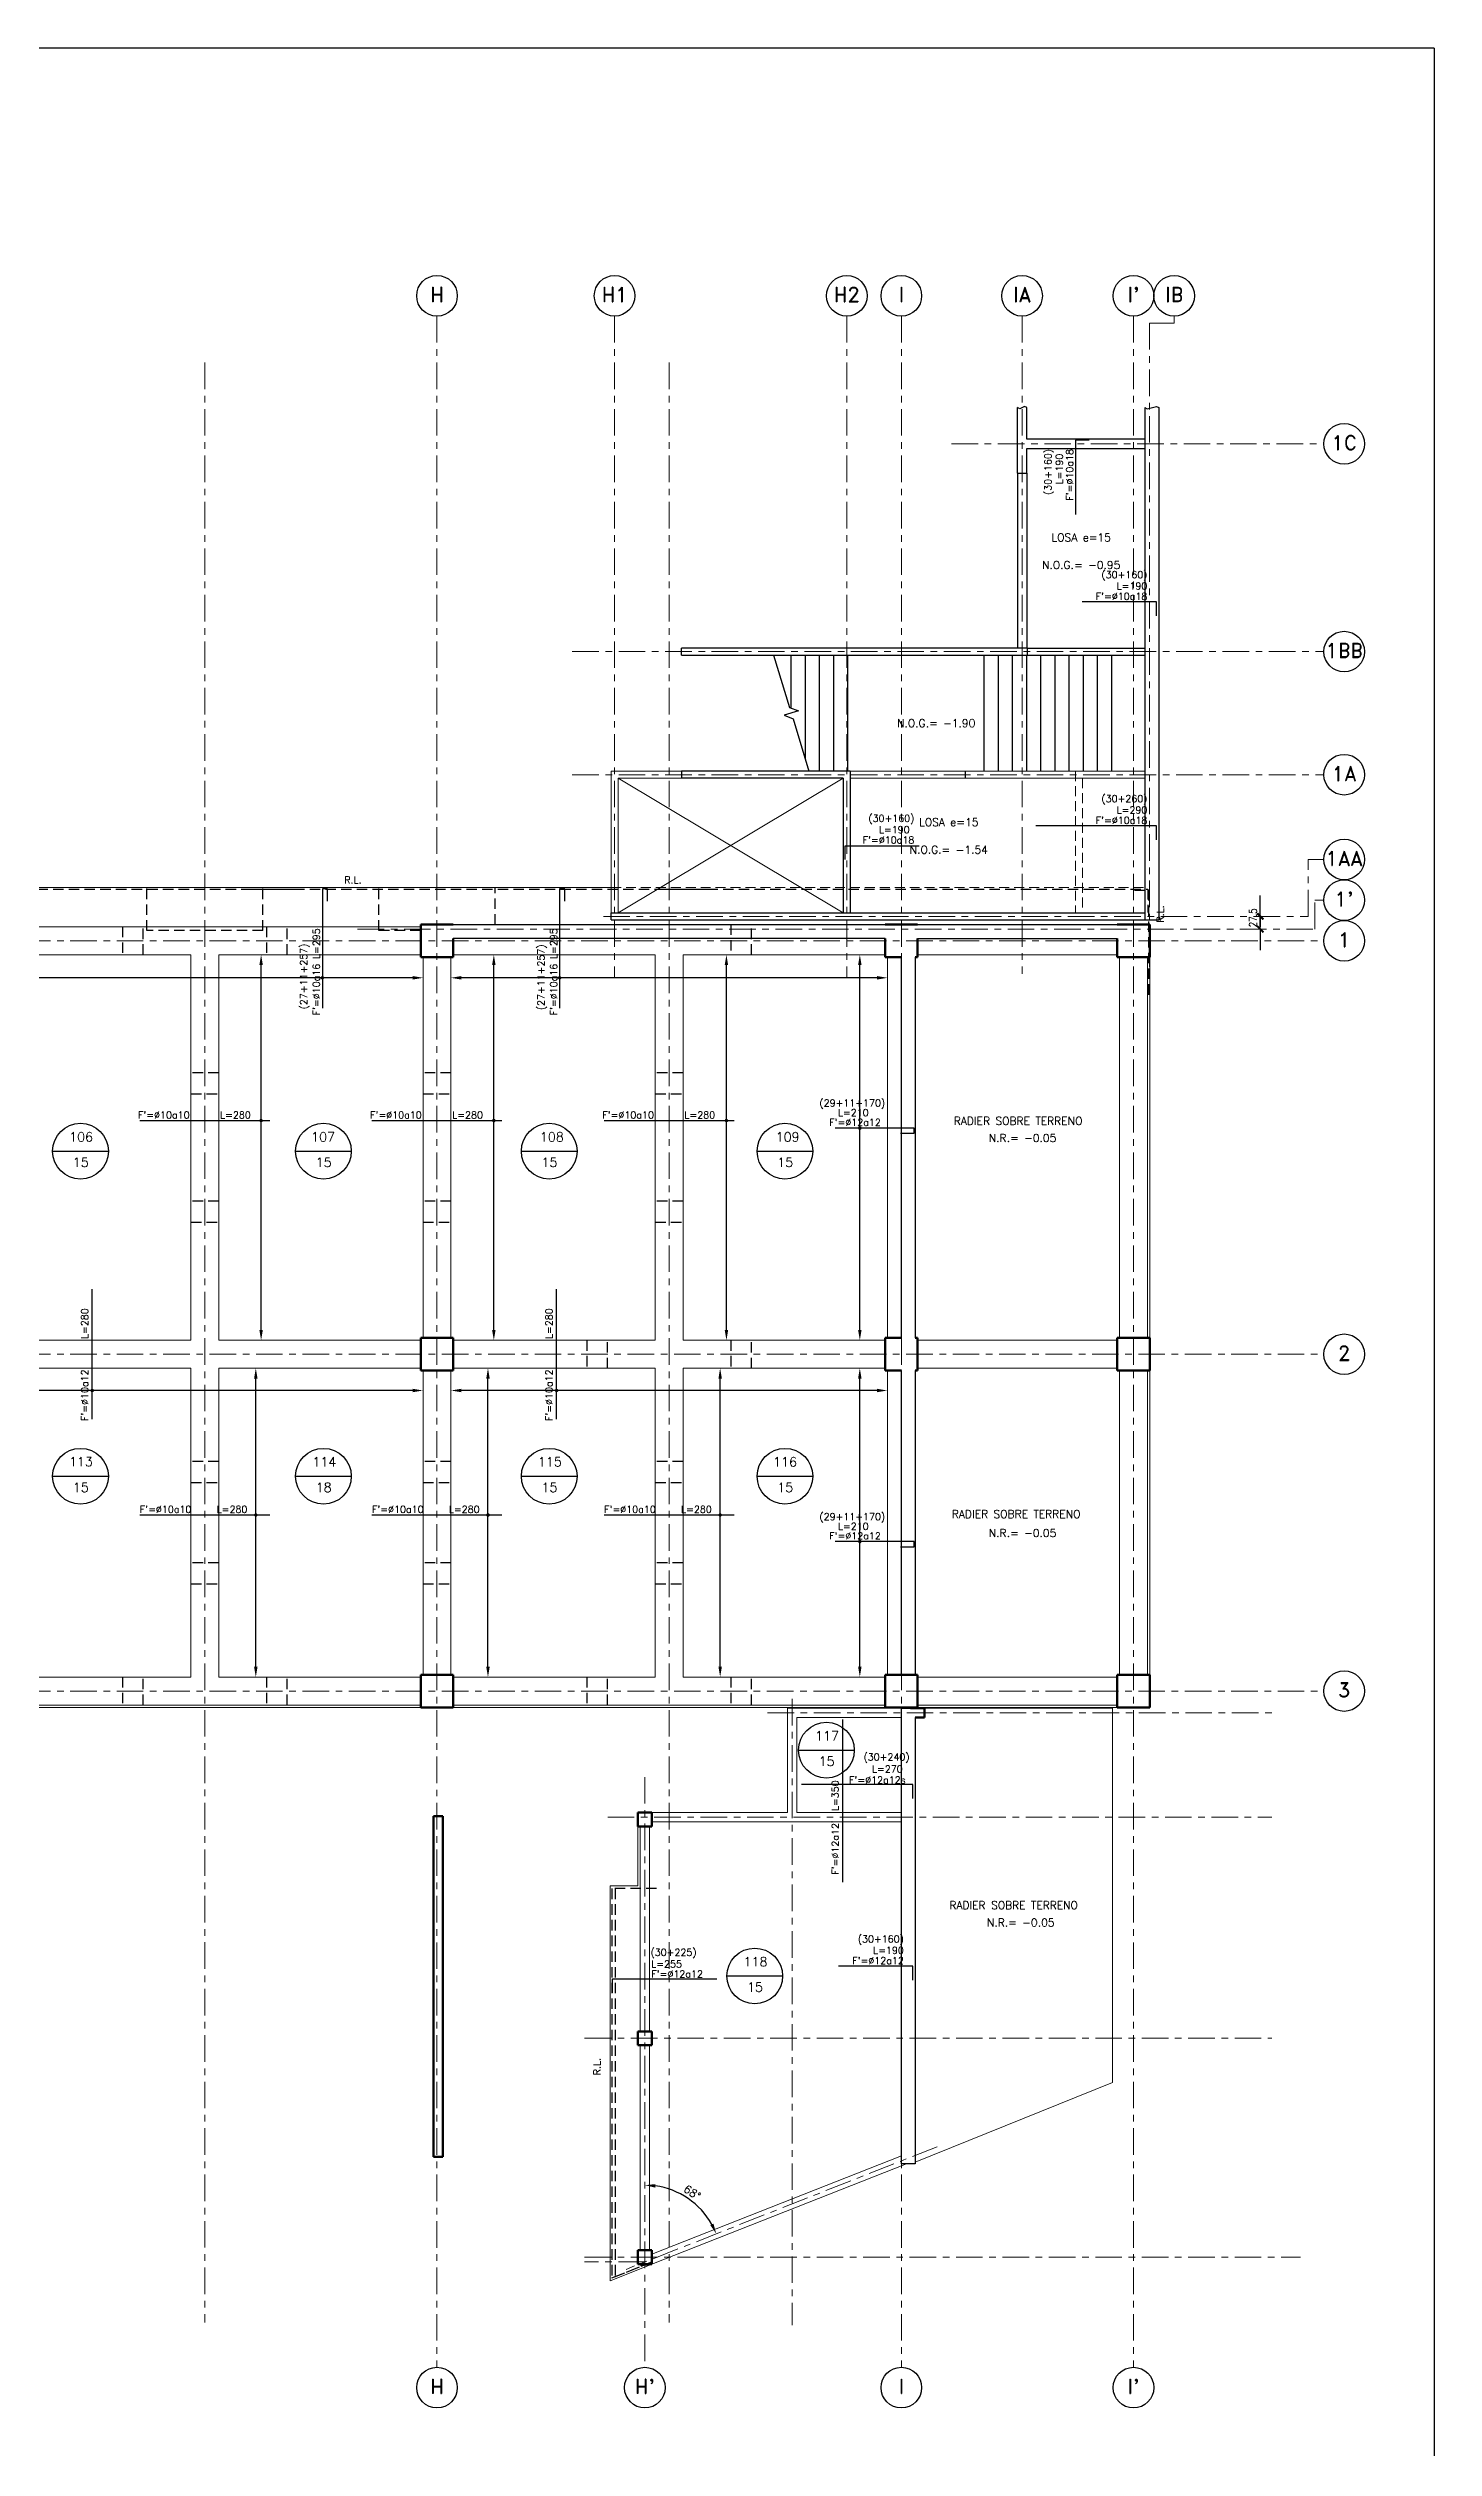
# Model space of a CAD drawing. Extents: x -4 to 6083, y -4 to 8618.
# Drawn here: x 3098 to 6083, y 3452 to 8618 of the extents above; entities that cross this region are included whole.
import ezdxf
from ezdxf.enums import TextEntityAlignment as Align
from ezdxf.xclip import XClip

# ---------------------------------------------------------------- set-up
doc = ezdxf.new("R2010")
doc.units = 0
doc.header["$LTSCALE"] = 45
doc.header["$MEASUREMENT"] = 0
doc.header["$XCLIPFRAME"] = 0
for name, pattern in [('2017_67-101$0$DASHED', [0.75, 0.5, -0.25]), ('2017_67-101$0$Grid Line', [2.2225, 1.27, -0.3175, 0.3175, -0.3175]), ('2017_67-101$0$RLE-PROYECCION', [0.71438, 0.47625, -0.23813]), ('DASHED', [0.75, 0.5, -0.25])]:
    doc.linetypes.add(name, pattern=pattern)
doc.layers.get('0').update_dxf_attribs({"linetype": 'CONTINUOUS'})
for name, color, linetype in [('2017_67-101$0$CONTORNOS', 3, 'CONTINUOUS'), ('2017_67-101$0$RLA-COTAS', 2, 'CONTINUOUS'), ('2017_67-101$0$RLA-SEGMENTOS1', 2, '2017_67-101$0$DASHED'), ('fe', 7, 'CONTINUOUS'), ('RLA-FE', 7, 'CONTINUOUS'), ('RLA-FORMATO', 7, 'CONTINUOUS'), ('RLA-LOSAS', 3, 'CONTINUOUS'), ('RLA-TEXTOS-SM', 3, 'CONTINUOUS')]:
    doc.layers.add(name, color=color, linetype=linetype)
for name, color, linetype, lineweight in [('2017_67-101$0$RLE-EJE', 3, 'CONTINUOUS', 25), ('2017_67-101$0$RLE-EJES', 1, '2017_67-101$0$Grid Line', 9), ('2017_67-101$0$RLE-LOSA', 3, 'CONTINUOUS', 15), ('2017_67-101$0$RLE-MURO', 3, 'CONTINUOUS', 25), ('2017_67-101$0$RLE-NIVELES', 3, 'CONTINUOUS', 9), ('2017_67-101$0$RLE-PILAR', 3, 'CONTINUOUS', 50), ('2017_67-101$0$RLE-PROYECCION', 2, '2017_67-101$0$RLE-PROYECCION', 15), ('2017_67-101$0$RLE-VANOS', 1, 'CONTINUOUS', 15), ('2017_67-101$0$RLE-VIGA', 3, 'CONTINUOUS', 15)]:
    doc.layers.add(name, color=color, linetype=linetype, lineweight=lineweight)
doc.styles.add('2017_67-101$0$ROMAND', font='romand', dxfattribs={"height": 31.5})
doc.styles.add('2017_67-101$0$ROMANS', font='ROMANS.shx', dxfattribs={"height": 16.875})
doc.styles.add('ROMAND', font='romand', dxfattribs={"height": 31.5})
doc.styles.add('ROMANS0', font='romans.shx')
doc.dimstyles.new('2017_67-101$0$ING-75', dxfattribs={"dimscale": 75, "dimtxt": 0.27, "dimasz": 0.3, "dimexe": 0, "dimexo": 0, "dimgap": 0.1, "dimtad": 1, "dimdec": 1, "dimzin": 12, "dimdsep": 46, "dimtxsty": '2017_67-101$0$ROMANS', "dimblk": '2017_67-101$0$TICK1', "dimblk1": '2017_67-101$0$TICK1', "dimblk2": '2017_67-101$0$TICK1', "dimcen": 0.09, "dimclrd": 2, "dimclre": 1, "dimclrt": 3, "dimadec": 0, "dimazin": 0, "dimtfac": 1, "dimtdec": 0, "dimtix": 1, "dimtmove": 2, "dimatfit": 3, "dimldrblk": '2017_67-101$0$TICK1', "dimfxl": 0, "dimfxlon": 1, "dimtolj": 1, "dimtzin": 0, "dimarcsym": 0})

# ---------------------------------------------------------------- blocks, each defined once
blk = doc.blocks.new('*D111')
at = {"layer": '2017_67-101$0$RLA-COTAS', "color": 2, "lineweight": -2, "transparency": 16777216}
blk.add_arc((4509, 714.2), 165.3, 29.306, 82.1954, dxfattribs=at)
at = {"layer": '2017_67-101$0$RLA-COTAS', "color": 2, "transparency": 16777216}
for points in [[(4531.2, 874.2), (4531.7, 881.7), (4509, 879.5)], [(4656.6, 796.7), (4649.8, 793.5), (4662.8, 774.8)]]:
    blk.add_solid(points, dxfattribs=at)
at = {"layer": '2017_67-101$0$RLA-COTAS', "color": 3, "transparency": 16777216, "insert": (4611, 864), "char_height": 16.88, "attachment_point": 5, "rotation": 325.7507, "style": '2017_67-101$0$ROMANS'}
blk.add_mtext('\\A1;68°', dxfattribs=at)
blk = doc.blocks.new('2017_67-101$0$TICK1')
at = {"color": 2}
for points in [[(0, 0), (-1, 0)], [(0, 0), (1, 0)]]:
    blk.add_lwpolyline(points, dxfattribs=at)
at = {"color": 2, "const_width": 0.2}
blk.add_lwpolyline([(-0.3, -0.3), (0.3, 0.3)], dxfattribs=at)
blk = doc.blocks.new('*D122')
at = {"layer": '2017_67-101$0$RLA-COTAS', "color": 2, "lineweight": -2, "transparency": 16777216}
for p, q in [((5834.4, 3633), (5834.4, 3655.5)), ((5834.4, 3583), (5834.4, 3610.5)), ((5834.4, 3560.5), (5834.4, 3538))]:
    blk.add_line(p, q, dxfattribs=at)
at = {"layer": '2017_67-101$0$RLA-COTAS', "color": 2, "lineweight": -2, "transparency": 16777216, "xscale": 22.5, "yscale": 22.5, "zscale": 22.5}
for p, rotation in [((5834.4, 3610.5), 270), ((5834.4, 3583), 90)]:
    blk.add_blockref('2017_67-101$0$TICK1', p, dxfattribs=dict(at, rotation=rotation))
at = {"layer": '2017_67-101$0$RLA-COTAS', "color": 3, "transparency": 16777216, "insert": (5818.5, 3607.4), "char_height": 16.875, "attachment_point": 5, "rotation": 90, "style": '2017_67-101$0$ROMANS'}
blk.add_mtext('\\A1;{\\W0.8;27.5}', dxfattribs=at)
blk = doc.blocks.new('2017_67-101')
at = {"layer": '2017_67-101$0$CONTORNOS'}
for p, q in [((5311.32, 4564.53), (5311.32, 4188.01)), ((5331.32, 4564.53), (5331.32, 4188.01)), ((5333.35, 4188.01), (5585.85, 4188.01)), ((4786.24, 4173.01), (4820.64, 4060.16)), ((4824.34, 4058.68), (4824.34, 4173.01)), ((4854.84, 3947.94), (4854.84, 4173.01)), ((4885.34, 3923.01), (4885.34, 4173.01)), ((4915.84, 3923.01), (4915.84, 4173.01)), ((4946.34, 3923.01), (4946.34, 4173.01)), ((5239.85, 3923.01), (5239.85, 4173.01)), ((5270.35, 3923.01), (5270.35, 4173.01)), ((5300.85, 3923.01), (5300.85, 4173.01)), ((5331.35, 3923.01), (5331.35, 4173.01)), ((5333.35, 4173.01), (5585.85, 4173.01)), ((5361.85, 3923.01), (5361.85, 4173.01)), ((5392.35, 3923.01), (5392.35, 4173.01)), ((5422.85, 3923.01), (5422.85, 4173.01)), ((5453.35, 3923.01), (5453.35, 4173.01)), ((5483.85, 3923.01), (5483.85, 4173.01)), ((5514.35, 3923.01), (5514.35, 4173.01)), ((4839.53, 4052.64), (4809.16, 4043.38)), ((4809.16, 4043.38), (4828.05, 4035.86)), ((4820.64, 4060.16), (4839.53, 4052.64)), ((4828.05, 4035.86), (4862.44, 3923.01)), ((5199.32, 3908.01), (5199.32, 3923.01))]:
    blk.add_line(p, q, dxfattribs=at)
at = {"layer": '2017_67-101$0$CONTORNOS', "color": 2}
for points in [[(5331.32, 4705.56), (5326.32, 4708.06), (5316.32, 4703.06), (5311.32, 4705.56)], [(5585.85, 4705.56), (5590.85, 4703.06), (5610.85, 4708.06), (5615.85, 4705.56)]]:
    blk.add_lwpolyline(points, dxfattribs=at)
at = {"layer": '2017_67-101$0$RLA-SEGMENTOS1'}
for p, q in [((3436.32, 3580.21), (3436.32, 3673.01)), ((3686.27, 3580.21), (3686.27, 3673.01)), ((3936.32, 3580.21), (3936.32, 3673.01)), ((4186.32, 3593.01), (4186.32, 3673.01)), ((3383.82, 3588.02), (3383.82, 3528.02)), ((3428.82, 3528.02), (3428.82, 3588.02)), ((3686.27, 3580.21), (3436.32, 3580.21)), ((3693.82, 3588.02), (3693.82, 3528.02)), ((3738.82, 3528.02), (3738.82, 3588.02)), ((4026.32, 3580.21), (3936.32, 3580.21)), ((4693.82, 3593.01), (4693.82, 3528.02)), ((4738.82, 3528.02), (4738.82, 3593.01)), ((3591.32, 3273.86), (3531.32, 3273.86)), ((4091.32, 3273.86), (4031.32, 3273.86)), ((4591.32, 3273.86), (4531.32, 3273.86)), ((3531.32, 3228.86), (3591.32, 3228.86)), ((4031.32, 3228.86), (4091.32, 3228.86)), ((4531.32, 3228.86), (4591.32, 3228.86)), ((3591.32, 2997.19), (3531.32, 2997.19)), ((4091.32, 2997.19), (4031.32, 2997.19)), ((4591.32, 2997.19), (4531.32, 2997.19)), ((3531.32, 2952.19), (3591.32, 2952.19)), ((4031.32, 2952.19), (4091.32, 2952.19)), ((4531.32, 2952.19), (4591.32, 2952.19)), ((4383.82, 2698.02), (4383.82, 2638.02)), ((4428.82, 2638.02), (4428.82, 2698.02)), ((4693.82, 2698.02), (4693.82, 2638.02)), ((4738.82, 2638.02), (4738.82, 2698.02)), ((3591.32, 2437.18), (3531.32, 2437.18)), ((4091.32, 2437.18), (4031.32, 2437.18)), ((4591.32, 2437.18), (4531.32, 2437.18)), ((3531.32, 2392.18), (3591.32, 2392.18)), ((4031.32, 2392.18), (4091.32, 2392.18)), ((4531.32, 2392.18), (4591.32, 2392.18)), ((3591.32, 2218.85), (3531.32, 2218.85)), ((3531.32, 2173.85), (3591.32, 2173.85)), ((4091.32, 2218.85), (4031.32, 2218.85)), ((4031.32, 2173.85), (4091.32, 2173.85)), ((4591.32, 2218.85), (4531.32, 2218.85)), ((4531.32, 2173.85), (4591.32, 2173.85)), ((3383.82, 1973.02), (3383.82, 1913.02)), ((3428.82, 1913.02), (3428.82, 1973.02)), ((3693.82, 1973.02), (3693.82, 1913.02)), ((3738.82, 1913.02), (3738.82, 1973.02)), ((4383.82, 1973.02), (4383.82, 1913.02)), ((4428.82, 1913.02), (4428.82, 1973.02)), ((4693.82, 1973.02), (4693.82, 1913.02)), ((4738.82, 1913.02), (4738.82, 1973.02))]:
    blk.add_line(p, q, dxfattribs=at)
at = {"layer": '2017_67-101$0$RLE-EJE'}
for centre in [(4061.32, 4946.35), (4443.82, 4946.35), (4943.82, 4946.35), (5061.32, 4946.35), (5321.32, 4946.35), (5561.32, 4946.35), (5648.82, 4946.35), (6015.09, 4627.72), (6015.09, 4180.51), (6015.09, 3915.51), (6015.09, 3733.02), (6015.09, 3645.52), (6015.09, 3558.02), (6015.09, 2668.02), (6015.09, 1943.01), (4061.32, 443.69), (4509.03, 443.69), (5061.32, 443.69), (5561.32, 443.69)]:
    blk.add_circle(centre, 43.75, dxfattribs=at)
at = {"layer": '2017_67-101$0$RLE-EJES'}
for p, q in [((4061.32, 4902.6), (4061.32, 487.44)), ((4443.82, 4902.6), (4443.82, 3477.26)), ((4943.82, 4902.6), (4943.82, 3477.26)), ((5061.32, 4902.6), (5061.32, 487.44)), ((5321.32, 4902.6), (5321.32, 3486.6)), ((5561.32, 4902.6), (5561.32, 487.44)), ((5595.85, 4887.6), (5595.85, 3486.6)), ((5648.82, 4887.6), (5595.85, 4887.6)), ((5648.82, 4902.6), (5648.82, 4887.6)), ((3561.32, 4802.62), (3561.32, 583.7)), ((4561.32, 4802.62), (4561.32, 583.7)), ((5169.3, 4627.72), (5971.34, 4627.72)), ((4352.78, 4180.51), (5971.34, 4180.51)), ((4352.78, 3915.51), (5971.34, 3915.51)), ((5937.1, 3733.02), (5971.34, 3733.02)), ((5937.1, 3610.51), (5937.1, 3733.02)), ((5952.1, 3583.01), (5952.1, 3645.52)), ((5952.1, 3645.52), (5971.34, 3645.52)), ((3890.38, 3583.01), (5952.1, 3583.01)), ((4419.71, 3610.51), (5937.1, 3610.51)), ((571.32, 3558.02), (5971.34, 3558.02)), ((571.32, 2668.02), (5971.34, 2668.02)), ((571.32, 1943.01), (5971.34, 1943.01)), ((4826.32, 1926.37), (4826.32, 578.05)), ((4773.03, 1896.01), (5859.03, 1896.01)), ((4509.03, 1758.05), (4509.03, 487.44)), ((4429.03, 1671.78), (5859.03, 1671.78)), ((4379.03, 1195.56), (5859.03, 1195.56)), ((5138.31, 962.09), (4468.42, 698.19)), ((4379.03, 724.35), (5921.03, 724.35)), ((4509.03, 714.19), (4379.03, 714.19))]:
    blk.add_line(p, q, dxfattribs=at)
at = {"layer": '2017_67-101$0$RLE-LOSA'}
for p, q in [((1026.32, 3673.01), (4436.32, 3673.01)), ((5596.32, 3523.01), (5596.32, 2703.01)), ((5596.32, 2633.01), (5596.32, 1978.01)), ((4026.32, 1908.01), (3096.32, 1908.01)), ((5026.32, 1908.01), (4096.32, 1908.01)), ((5526.32, 1908.01), (5096.32, 1908.01)), ((5111.32, 1906.01), (5516.34, 1906.01)), ((5516.34, 1906.01), (5516.34, 1100.26)), ((4494.03, 1523.77), (4494.03, 1651.78)), ((4434.03, 673.9), (4434.03, 1523.77)), ((4434.03, 1523.77), (4494.03, 1523.77)), ((5516.34, 1100.26), (5091.32, 928.89)), ((4519.03, 707.38), (4434.03, 673.9))]:
    blk.add_line(p, q, dxfattribs=at)
at = {"layer": '2017_67-101$0$RLE-MURO'}
for p, q in [((5311.32, 4564.53), (5311.32, 4705.56)), ((5331.32, 4637.72), (5331.32, 4705.56)), ((5585.85, 4705.56), (5585.85, 3603.01)), ((5615.85, 4705.56), (5615.85, 3603.01)), ((5585.85, 4637.72), (5331.32, 4637.72)), ((5331.32, 4564.53), (5331.32, 4617.72)), ((5331.32, 4617.72), (5585.85, 4617.72)), ((5311.32, 4564.53), (5331.32, 4564.53)), ((5333.35, 4188.01), (4587.95, 4188.01)), ((4587.95, 4173.01), (4587.95, 4188.01)), ((5333.35, 4173.01), (5333.35, 4188.01)), ((4587.95, 4173.01), (5333.35, 4173.01)), ((4951.32, 3923.01), (4587.95, 3923.01)), ((4587.95, 3923.01), (4587.95, 3908.01)), ((4936.32, 3908.01), (4587.95, 3908.01)), ((4936.32, 3908.01), (4936.32, 3618.01)), ((4951.32, 3923.01), (4951.32, 3618.01)), ((4436.32, 3603.01), (4436.32, 3618.01)), ((4436.32, 3618.01), (5585.85, 3618.01)), ((4096.32, 3593.01), (5026.32, 3593.01)), ((4436.32, 3603.01), (5615.85, 3603.01)), ((5096.32, 3593.01), (5526.32, 3593.01)), ((5026.32, 3563.01), (4096.32, 3563.01)), ((5061.32, 2703.01), (5061.32, 3523.01)), ((5091.32, 3523.01), (5091.32, 2703.01)), ((5096.32, 3563.01), (5526.32, 3563.01)), ((5061.32, 1978.02), (5061.32, 2633.01)), ((5091.32, 2633.01), (5091.32, 1978.02)), ((5091.32, 1978.02), (5061.32, 1978.02)), ((5061.32, 925.44), (5061.32, 1906.01)), ((5061.32, 1906.01), (5081.32, 1906.01)), ((5091.32, 1886.01), (5091.32, 925.44)), ((5091.32, 925.44), (5061.32, 925.44))]:
    blk.add_line(p, q, dxfattribs=at)
at = {"layer": '2017_67-101$0$RLE-PILAR'}
for p, q in [((4026.32, 3593.01), (4096.32, 3593.01)), ((4026.32, 3523.01), (4026.32, 3593.01)), ((5026.32, 3593.01), (5096.32, 3593.01)), ((5526.32, 3593.01), (5596.32, 3593.01)), ((5596.32, 3593.01), (5596.32, 3523.01)), ((4096.32, 3523.01), (4026.32, 3523.01)), ((4096.32, 3563.01), (4096.32, 3523.01)), ((5026.32, 3523.01), (5026.32, 3563.01)), ((5061.32, 3523.01), (5026.32, 3523.01)), ((5096.32, 3523.01), (5091.32, 3523.01)), ((5096.32, 3563.01), (5096.32, 3523.01)), ((5526.32, 3523.01), (5526.32, 3563.01)), ((5596.32, 3523.01), (5526.32, 3523.01)), ((4026.32, 2703.02), (4096.32, 2703.02)), ((4026.32, 2633.02), (4026.32, 2703.02)), ((4096.32, 2703.02), (4096.32, 2633.02)), ((5026.32, 2703.01), (5061.32, 2703.01)), ((5026.32, 2633.01), (5026.32, 2703.01)), ((5091.32, 2703.01), (5096.32, 2703.01)), ((5096.32, 2703.01), (5096.32, 2633.01)), ((5526.32, 2703.01), (5596.32, 2703.01)), ((5526.32, 2633.01), (5526.32, 2703.01)), ((5596.32, 2703.01), (5596.32, 2633.01)), ((4096.32, 2633.02), (4026.32, 2633.02)), ((5061.32, 2633.01), (5026.32, 2633.01)), ((5096.32, 2633.01), (5091.32, 2633.01)), ((5596.32, 2633.01), (5526.32, 2633.01)), ((4026.32, 1978.01), (4096.32, 1978.01)), ((4026.32, 1908.01), (4026.32, 1978.01)), ((4096.32, 1978.01), (4096.32, 1908.01)), ((5026.32, 1978.01), (5096.32, 1978.01)), ((5026.32, 1908.01), (5026.32, 1978.01)), ((5096.32, 1978.01), (5096.32, 1908.01)), ((5526.32, 1978.01), (5596.32, 1978.01)), ((5526.32, 1908.01), (5526.32, 1978.01)), ((5596.32, 1978.01), (5596.32, 1908.01)), ((4096.32, 1908.01), (4026.32, 1908.01)), ((5096.32, 1908.01), (5026.32, 1908.01)), ((5081.32, 1906.01), (5111.32, 1906.01)), ((5111.32, 1886.01), (5091.32, 1886.01)), ((5111.32, 1906.01), (5111.32, 1886.01)), ((5596.32, 1908.01), (5526.32, 1908.01)), ((4054.03, 940.46), (4054.03, 1673.76)), ((4054.03, 1673.76), (4074.03, 1673.76)), ((4074.03, 1673.76), (4074.03, 940.46)), ((4494.03, 1681.78), (4524.03, 1681.78)), ((4494.03, 1651.78), (4494.03, 1681.78)), ((4524.03, 1681.78), (4524.03, 1651.78)), ((4524.03, 1651.78), (4494.03, 1651.78)), ((4494.03, 1180.56), (4494.03, 1210.56)), ((4494.03, 1210.56), (4524.03, 1210.56)), ((4524.03, 1210.56), (4524.03, 1180.56)), ((4524.03, 1180.56), (4494.03, 1180.56)), ((4054.03, 940.46), (4074.03, 940.46)), ((4494.03, 739.35), (4524.03, 739.35)), ((4494.03, 709.35), (4494.03, 739.35)), ((4524.03, 739.35), (4524.03, 709.35)), ((4524.03, 709.35), (4494.03, 709.35))]:
    blk.add_line(p, q, dxfattribs=at)
at = {"layer": '2017_67-101$0$RLE-PROYECCION'}
for p, q in [((5436.32, 3923.01), (5436.32, 3618.01)), ((5451.32, 3908.01), (5451.32, 3618.01)), ((4436.32, 3673.01), (5585.85, 3673.01))]:
    blk.add_line(p, q, dxfattribs=at)
at = {"layer": '2017_67-101$0$RLE-VANOS'}
for p, q in [((4451.32, 3908.01), (4936.32, 3618.01)), ((4451.32, 3618.01), (4936.32, 3908.01))]:
    blk.add_line(p, q, dxfattribs=at)
at = {"layer": '2017_67-101$0$RLE-VIGA'}
for p, q in [((4436.32, 3618.01), (4436.32, 3923.01)), ((4587.95, 3923.01), (4436.32, 3923.01)), ((4451.32, 3618.01), (4451.32, 3908.01)), ((4587.95, 3908.01), (4451.32, 3908.01)), ((5585.85, 3923.01), (4951.32, 3923.01)), ((5585.85, 3908.01), (4951.32, 3908.01)), ((3096.32, 3588.02), (4026.32, 3588.02)), ((3096.32, 3528.02), (3531.32, 3528.02)), ((3531.32, 3528.02), (3531.32, 2698.02)), ((3591.32, 3528.02), (4026.32, 3528.02)), ((3591.32, 3528.02), (3591.32, 2698.02)), ((4031.32, 3523.01), (4031.32, 2703.02)), ((4091.32, 3523.01), (4091.32, 2703.02)), ((4096.32, 3528.02), (4531.32, 3528.02)), ((4531.32, 3528.02), (4531.32, 2698.02)), ((4591.32, 3528.02), (5026.32, 3528.02)), ((4591.32, 3528.02), (4591.32, 2698.02)), ((5031.32, 3523.01), (5031.32, 2703.02)), ((5091.32, 3523.01), (5091.32, 2703.02)), ((5096.32, 3528.02), (5526.32, 3528.02)), ((5531.32, 3523.01), (5531.32, 2703.01)), ((5591.32, 3523.01), (5591.32, 2703.01)), ((3096.32, 2698.02), (3531.32, 2698.02)), ((3591.32, 2698.02), (4026.32, 2698.02)), ((4096.32, 2698.02), (4531.32, 2698.02)), ((4591.32, 2698.02), (5026.32, 2698.02)), ((5061.32, 2703.02), (5031.32, 2703.02)), ((5096.32, 2698.02), (5526.32, 2698.02)), ((3096.32, 2638.02), (3531.32, 2638.02)), ((3531.32, 2638.02), (3531.32, 1973.02)), ((3591.32, 2638.02), (4026.32, 2638.02)), ((3591.32, 2638.02), (3591.32, 1973.02)), ((4096.32, 2638.02), (4531.32, 2638.02)), ((4531.32, 2638.02), (4531.32, 1973.02)), ((4591.32, 2638.02), (5026.32, 2638.02)), ((4591.32, 2638.02), (4591.32, 1973.02)), ((5096.32, 2638.02), (5526.32, 2638.02)), ((4031.32, 2633.02), (4031.32, 1978.01)), ((4091.32, 2633.02), (4091.32, 1978.01)), ((5031.32, 2633.01), (5031.32, 1978.01)), ((5091.32, 2633.01), (5091.32, 1978.01)), ((5531.32, 2633.01), (5531.32, 1978.01)), ((5591.32, 2633.01), (5591.32, 1978.01)), ((3096.32, 1973.02), (3531.32, 1973.02)), ((3591.32, 1973.02), (4026.32, 1973.02)), ((4096.32, 1973.02), (4531.32, 1973.02)), ((4591.32, 1973.02), (5026.32, 1973.02)), ((5096.32, 1973.02), (5526.32, 1973.02)), ((3096.32, 1913.02), (4026.32, 1913.02)), ((4096.32, 1913.02), (5026.32, 1913.02)), ((5096.32, 1913.02), (5526.32, 1913.02)), ((5061.32, 1906.01), (4816.32, 1906.01)), ((4816.32, 1681.78), (4816.32, 1906.01)), ((5061.32, 1886.01), (4836.32, 1886.01)), ((4836.32, 1681.78), (4836.32, 1886.01)), ((4816.32, 1681.78), (4524.03, 1681.78)), ((5061.32, 1661.78), (4524.03, 1661.78)), ((5061.32, 1681.78), (4836.32, 1681.78)), ((4499.03, 1651.78), (4499.03, 1210.56)), ((4519.03, 1651.78), (4519.03, 1210.56)), ((4499.03, 1180.56), (4499.03, 739.35)), ((4519.03, 1180.56), (4519.03, 739.35)), ((5061.32, 942.51), (4524.03, 730.85)), ((4524.03, 709.35), (5072.56, 925.44)), ((4499.03, 709.35), (4499.03, 707.38)), ((4519.03, 707.38), (4499.03, 707.38)), ((4524.03, 709.35), (4519.03, 707.38))]:
    blk.add_line(p, q, dxfattribs=at)
at = {"layer": '2017_67-101$0$RLE-EJE', "color": 5, "char_height": 31.25, "width": 1, "attachment_point": 2, "line_spacing_factor": 0.941778, "style": '2017_67-101$0$ROMAND'}
for s, insert in [('H', (4061.33, 4964.67)), ('H1', (4443.83, 4964.67)), ('H2', (4943.83, 4964.67)), ('I', (5061.33, 4964.67)), ('IA', (5321.33, 4964.67)), ("I'", (5561.33, 4964.67)), ('IB', (5648.83, 4964.67)), ('1C', (6014.9, 4645.85)), ('1BB', (6014.9, 4198.64)), ('1A', (6014.9, 3933.64)), ('1AA', (6014.9, 3751.15)), ("1'", (6014.9, 3663.65)), ('1', (6014.9, 3576.15)), ('2', (6014.9, 2686.15)), ('3', (6014.9, 1961.14)), ('H', (4061.33, 462.01)), ("H'", (4509.04, 462.01)), ('I', (5061.33, 462.01)), ("I'", (5561.33, 462.01))]:
    blk.add_mtext(s, dxfattribs=dict(at, insert=insert))
at = {"layer": '2017_67-101$0$RLE-NIVELES', "char_height": 16.875, "attachment_point": 5, "line_spacing_factor": 0.941778, "style": '2017_67-101$0$ROMANS'}
for s, insert, width in [('LOSA e=15', (5448.73, 4426.14), 160.6895), ('N.O.G.= -0.95', (5448.73, 4366.77), 160.6895), ('N.O.G.= -1.90', (5136.48, 4026.35), 160.6895), ('LOSA e=15', (5163.46, 3813.27), 160.6895), ('N.O.G.= -1.54', (5163.46, 3753.9), 160.6895), ('RADIER SOBRE TERRENO', (5312.76, 3170.35), 389.691), ('N.R.= -0.05', (5322.48, 3133.64), 160.6895), ('RADIER SOBRE TERRENO', (5308.6, 2323.9), 389.691), ('N.R.= -0.05', (5322.48, 2283.09), 160.6895), ('RADIER SOBRE TERRENO', (5303.26, 1482.12), 389.691), ('N.R.= -0.05', (5318.41, 1444.74), 160.6895)]:
    blk.add_mtext(s, dxfattribs=dict(at, insert=insert, width=width))
at = {"layer": '2017_67-101$0$RLA-COTAS'}
dim = blk.add_linear_dim(base=(5834.43, 3610.51), p1=(5841.93, 3583.01), p2=(5841.93, 3610.51), angle=270, text='{\\W0.8;<>}', dimstyle='2017_67-101$0$ING-75', dxfattribs=at)
dim.commit()
dim.dimension.update_dxf_attribs({"geometry": '*D122', "text_midpoint": (5818.5, 3607.38), "dimtype": 128})
dim = blk.add_angular_dim_3p(base=(4627.27, 829.71), center=(4509.03, 714.19), p1=(4662.83, 774.78), p2=(4509.03, 879.5), dimstyle='2017_67-101$0$ING-75', override={"dimexe": 0, "dimsah": 1, "dimfxl": 0}, dxfattribs=at)
dim.commit()
dim.dimension.update_dxf_attribs({"geometry": '*D111', "text_midpoint": (4611.03, 864.01)})

msp = doc.modelspace()

# ---------------------------------------------------------------- linework, layer by layer
at = {"layer": 'fe', "color": 4, "linetype": 'DASHED'}
for points in [[(2636.33, 6806.8), (3636.33, 6806.8)], [(3526.33, 6806.8), (4526.33, 6806.8)], [(4416.33, 6806.8), (5466.33, 6806.8), (5466.33, 6756.8)], [(5437.81, 6804.8), (5467.81, 6804.8), (5467.81, 6574.8)], [(4408.04, 4655.56), (4312.04, 4655.57), (4312.04, 3817.57), (4402.27, 3853.76)], [(4408.04, 4655.56), (4319.04, 4655.57), (4319.04, 3820.32), (4399.7, 3852.75)]]:
    msp.add_lwpolyline(points, dxfattribs=at)
at = {"layer": 'fe', "color": 1}
for points in [[(3882.83, 6616.1), (2987.83, 6616.1)], [(3556.55, 5858.32), (3556.55, 6643.32)], [(4882.83, 6616.1), (3987.83, 6616.1)], [(4057.77, 5858.32), (4057.77, 6643.32)], [(4558.64, 5858.32), (4558.64, 6643.32)], [(4845.94, 5858.32), (4845.94, 6643.32)], [(3545.16, 5133.32), (3545.16, 5753.32)], [(4045.16, 5133.32), (4045.16, 5753.32)], [(4545.16, 5133.32), (4545.16, 5753.32)], [(4845.94, 5133.32), (4845.94, 5753.32)], [(3882.83, 5727.77), (2987.83, 5727.77)], [(4882.83, 5727.77), (3987.83, 5727.77)]]:
    msp.add_lwpolyline(points, dxfattribs=at)
at = {"layer": 'fe', "const_width": 3.75}
for points in [[(3686.61, 6616.1, 1), (3690.36, 6616.1, 1)], [(4197.6, 6616.1, 1), (4201.35, 6616.1, 1)], [(3554.68, 6308.83, 1), (3558.43, 6308.83, 1)], [(4055.89, 6308.83, 1), (4059.64, 6308.83, 1)], [(4556.77, 6308.83, 1), (4560.52, 6308.83, 1)], [(4844.07, 6292.57, 1), (4847.82, 6292.57, 1)], [(3191.06, 5727.77, 1), (3194.81, 5727.77, 1)], [(4191.06, 5727.77, 1), (4194.81, 5727.77, 1)], [(3545.16, 5461.72, 1), (3545.16, 5457.97, 1)], [(4045.16, 5461.72, 1), (4045.16, 5457.97, 1)], [(4545.16, 5461.72, 1), (4545.16, 5457.97, 1)], [(4844.07, 5402.57, 1), (4847.82, 5402.57, 1)]]:
    msp.add_lwpolyline(points, format="xyb", close=True, dxfattribs=at)
at = {"layer": 'fe', "color": 2}
for points in [[(3552.8, 6643.32), (3556.55, 6665.82), (3560.3, 6643.32)], [(4054.02, 6643.32), (4057.77, 6665.82), (4061.52, 6643.32)], [(4554.89, 6643.32), (4558.64, 6665.82), (4562.39, 6643.32)], [(4842.19, 6643.32), (4845.94, 6665.82), (4849.69, 6643.32)], [(3882.83, 6612.35), (3905.33, 6616.1), (3882.83, 6619.85)], [(3987.83, 6612.35), (3965.33, 6616.1), (3987.83, 6619.85)], [(4882.83, 6612.35), (4905.33, 6616.1), (4882.83, 6619.85)], [(3552.8, 5858.32), (3556.55, 5835.82), (3560.3, 5858.32)], [(4054.02, 5858.32), (4057.77, 5835.82), (4061.52, 5858.32)], [(4554.89, 5858.32), (4558.64, 5835.82), (4562.39, 5858.32)], [(4842.19, 5858.32), (4845.94, 5835.82), (4849.69, 5858.32)], [(3541.41, 5753.32), (3545.16, 5775.82), (3548.91, 5753.32)], [(4041.41, 5753.32), (4045.16, 5775.82), (4048.91, 5753.32)], [(4541.41, 5753.32), (4545.16, 5775.82), (4548.91, 5753.32)], [(4842.19, 5753.32), (4845.94, 5775.82), (4849.69, 5753.32)], [(3882.83, 5724.02), (3905.33, 5727.77), (3882.83, 5731.52)], [(3987.83, 5724.02), (3965.33, 5727.77), (3987.83, 5731.52)], [(4882.83, 5724.02), (4905.33, 5727.77), (4882.83, 5731.52)], [(3541.41, 5133.32), (3545.16, 5110.82), (3548.91, 5133.32)], [(4041.41, 5133.32), (4045.16, 5110.82), (4048.91, 5133.32)], [(4541.41, 5133.32), (4545.16, 5110.82), (4548.91, 5133.32)], [(4842.19, 5133.32), (4845.94, 5110.82), (4849.69, 5133.32)]]:
    msp.add_solid(points, dxfattribs=at)
at = {"layer": 'RLA-FE'}
for points in [[(5340.07, 7773.51), (5310.07, 7773.51), (5310.07, 7613.51)], [(5484.85, 7395.29), (5484.85, 7425.29), (5324.85, 7425.29)], [(5484.85, 6913.17), (5484.85, 6943.17), (5224.85, 6943.17)], [(4814.02, 6870.52), (4814.02, 6900.52), (4974.02, 6900.52)], [(3699.48, 6780.8), (3699.48, 6807.8), (3688.48, 6807.8), (3688.48, 6550.8)], [(4210.47, 6780.8), (4210.47, 6807.8), (4199.47, 6807.8), (4199.47, 6550.8)], [(3295.33, 6308.83), (3575.33, 6308.83)], [(3795.33, 6308.83), (4075.33, 6308.83)], [(4295.33, 6308.83), (4575.33, 6308.83)], [(4933.83, 6281.57), (4962.83, 6281.57), (4962.83, 6292.57), (4792.83, 6292.57)], [(3192.93, 5665.82), (3192.93, 5945.82)], [(4192.93, 5665.82), (4192.93, 5945.82)], [(3295.33, 5459.84), (3575.33, 5459.84)], [(3795.33, 5459.84), (4075.33, 5459.84)], [(4295.33, 5459.84), (4575.33, 5459.84)], [(4933.83, 5391.57), (4962.83, 5391.57), (4962.83, 5402.57), (4792.83, 5402.57)], [(4809.02, 4669.57), (4809.02, 5019.57)], [(4960.33, 4849.76), (4960.33, 4879.76), (4720.33, 4879.76)], [(4313.04, 4431.11), (4313.04, 4461.11), (4538.04, 4461.11)], [(4960.33, 4458.33), (4960.33, 4488.33), (4800.33, 4488.33)]]:
    msp.add_lwpolyline(points, dxfattribs=at)
at = {"layer": 'RLA-FORMATO', "color": 6, "linetype": 'Continuous'}
for q in [(0, 8617.5), (6082.5, 0)]:
    msp.add_line((6082.5, 8617.5), q, dxfattribs=at)
at = {"layer": 'RLA-LOSAS'}
for p, q in [((3107.61, 6242.9), (3227.61, 6242.9)), ((3630.76, 6242.9), (3750.76, 6242.9)), ((4116.97, 6242.9), (4236.97, 6242.9)), ((4624.72, 6242.9), (4744.72, 6242.9)), ((3107.61, 5543.14), (3227.61, 5543.14)), ((3630.76, 5543.14), (3750.76, 5543.14)), ((4116.97, 5543.14), (4236.97, 5543.14)), ((4624.72, 5543.14), (4744.72, 5543.14)), ((4713.93, 4953.57), (4833.93, 4953.57)), ((4559.57, 4467.54), (4679.57, 4467.54))]:
    msp.add_line(p, q, dxfattribs=at)
for centre in [(3167.61, 6242.9), (3690.76, 6242.9), (4176.97, 6242.9), (4684.72, 6242.9), (3167.61, 5543.14), (3690.76, 5543.14), (4176.97, 5543.14), (4684.72, 5543.14), (4773.93, 4953.57), (4619.57, 4467.54)]:
    msp.add_circle(centre, 60, dxfattribs=at)

# ---------------------------------------------------------------- block references
at = {"layer": 'fe'}
ref = msp.add_blockref('2017_67-101', (-125.99, 3137.79), dxfattribs=at)
XClip(ref).set_block_clipping_path([(463.7436510171, 382.3966468898), (6063.513371113, 4992.3775595206)])

# ---------------------------------------------------------------- texts
at = {"layer": 'fe', "color": 4, "linetype": 'DASHED', "style": 'ROMANS0'}
msp.add_text('R.L.', height=15, dxfattribs=at).set_placement((3754.3, 6819.34), align=Align.CENTER)
for p in [(5500.31, 6753.41), (4287.48, 4272.3)]:
    msp.add_text('R.L.', height=15, rotation=90, dxfattribs=at).set_placement(p, align=Align.CENTER)
at = {"layer": 'RLA-LOSAS', "char_height": 20, "width": 1, "attachment_point": 2, "line_spacing_factor": 0.941778, "style": 'ROMAND'}
for s, insert in [('106', (3168.88, 6283.69)), ('107', (3690.01, 6283.69)), ('108', (4182.68, 6283.69)), ('109', (4690.43, 6283.69)), ('15', (3168.19, 6228.95)), ('15', (3691.34, 6228.95)), ('15', (4177.55, 6228.95)), ('15', (4685.31, 6228.95)), ('113', (3168.49, 5584.62)), ('114', (3692.61, 5583.93)), ('115', (4178.44, 5584.54)), ('116', (4684.98, 5583.93)), ('15', (3168.19, 5529.2)), ('18', (3691.34, 5529.2)), ('15', (4177.55, 5529.2)), ('15', (4685.31, 5529.2)), ('117', (4775.39, 4994.36)), ('15', (4774.52, 4939.62)), ('118', (4621.27, 4508.33)), ('15', (4620.15, 4453.59))]:
    msp.add_mtext(s, dxfattribs=dict(at, insert=insert))
at = {"layer": 'RLA-TEXTOS-SM', "style": 'ROMANS0'}
for s, p in [('(30+160)', (5263.41, 7754.39)), ("F'=%%C10a18", (5310.07, 7754.39)), ('L=190', (5287.78, 7744.39))]:
    msp.add_text(s, height=15, rotation=90, dxfattribs=at).set_placement(p, align=Align.BOTTOM_RIGHT)
for s, p in [('(30+160)', (5465.21, 7471.96)), ("F'=%%C10a18", (5465.21, 7425.29)), ('L=190', (5465.21, 7447.59)), ('(30+260)', (5465.21, 6989.84)), ('L=290', (5465.21, 6965.47)), ('(30+160)', (4963.36, 6947.18)), ('L=190', (4953.36, 6922.81)), ("F'=%%C10a18", (5465.21, 6943.17)), ("F'=%%C10a18", (4963.36, 6900.52)), ('(30+240)', (4953.08, 4926.82)), ('L=270', (4938.3, 4901.21)), ("F'=%%C12a12s", (4944.97, 4877.57)), ('(30+160)', (4940.69, 4534.99)), ("F'=%%C12a12", (4940.69, 4488.33)), ('L=190', (4940.69, 4510.62))]:
    msp.add_text(s, height=15, dxfattribs=at).set_placement(p, align=Align.BOTTOM_RIGHT)
for s, p in [("F'=%%C10a16 L=295", (3687.69, 6535.03)), ("F'=%%C10a16 L=295", (4198.68, 6535.03)), ('(27+11+257)', (3660.33, 6548.22)), ('(27+11+257)', (4171.32, 6546.56))]:
    msp.add_text(s, height=15, rotation=90, dxfattribs=at).set_placement(p, align=Align.BOTTOM_LEFT)
for s, p in [('(29+11+170)', (4758.95, 6334.31)), ("F'=%%C12a12", (4779.91, 6292.96)), ('L=210', (4798.79, 6313.68)), ('(29+11+170)', (4758.95, 5444.31)), ('L=210', (4798.79, 5423.68)), ("F'=%%C12a12", (4779.91, 5402.96)), ('(30+225)', (4395.36, 4506.19)), ('L=255', (4396.61, 4481.35)), ("F'=%%C12a12", (4396.87, 4459.53))]:
    msp.add_text(s, height=15, dxfattribs=at).set_placement(p, align=Align.BOTTOM_LEFT)
for s, p in [("F'=%%C10a10     L=280", (3412.83, 6308.83)), ("F'=%%C10a10     L=280", (3912.83, 6308.83)), ("F'=%%C10a10     L=280", (4412.83, 6308.83)), ("F'=%%C10a10    L=280", (3411.2, 5459.84)), ("F'=%%C10a10    L=280", (3911.2, 5459.84)), ("F'=%%C10a10    L=280", (4411.2, 5459.84))]:
    msp.add_text(s, height=15, dxfattribs=at).set_placement(p, align=Align.BOTTOM_CENTER)
for s, p in [("F'=%%C10a12     L=280", (3188.75, 5783.32)), ("F'=%%C10a12     L=280", (4188.75, 5783.32)), ("F'=%%C12a12i  L=350", (4804.85, 4787.07))]:
    msp.add_text(s, height=15, rotation=90, dxfattribs=at).set_placement(p, align=Align.BOTTOM_CENTER)

doc.saveas('drawing.dxf')
